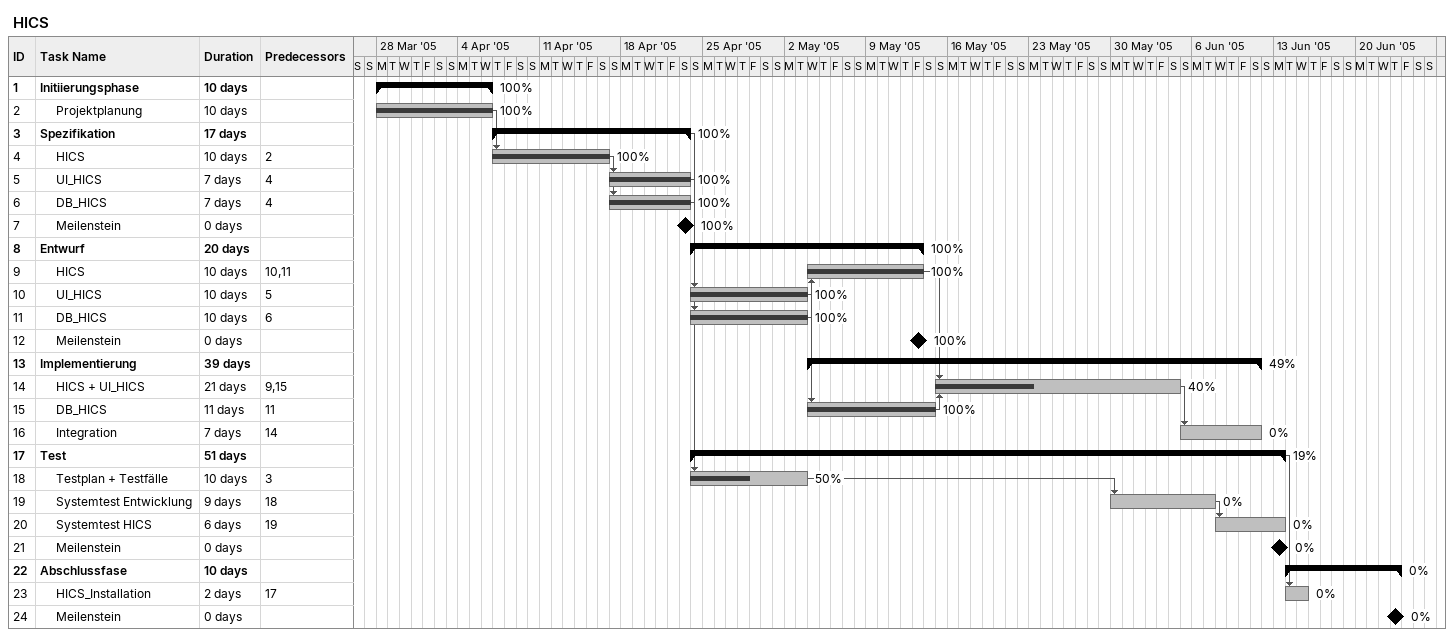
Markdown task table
HICS

| ID | Level | Task | Duration | Start | Finish | Predecessors | % complete |
|---|---|---|---|---|---|---|---|
| 1 | 1 | **Initiierungsphase** | 10d | 2005-03-28 | 2005-04-06 |  | 100 |
| 2 | 2 | Projektplanung | 10d | 2005-03-28 | 2005-04-06 |  | 100 |
| 3 | 1 | **Spezifikation** | 17d | 2005-04-07 | 2005-04-23 |  | 100 |
| 4 | 2 | HICS | 10d | 2005-04-07 | 2005-04-16 | 2 | 100 |
| 5 | 2 | UI_HICS | 7d | 2005-04-17 | 2005-04-23 | 4 | 100 |
| 6 | 2 | DB_HICS | 7d | 2005-04-17 | 2005-04-23 | 4 | 100 |
| 7 | 2 | Meilenstein | 0d | 2005-04-23 | 2005-04-23 |  | 100 |
| 8 | 1 | **Entwurf** | 20d | 2005-04-24 | 2005-05-13 |  | 100 |
| 9 | 2 | HICS | 10d | 2005-05-04 | 2005-05-13 | 10, 11 | 100 |
| 10 | 2 | UI_HICS | 10d | 2005-04-24 | 2005-05-03 | 5 | 100 |
| 11 | 2 | DB_HICS | 10d | 2005-04-24 | 2005-05-03 | 6 | 100 |
| 12 | 2 | Meilenstein | 0d | 2005-05-13 | 2005-05-13 |  | 100 |
| 13 | 1 | **Implementierung** | 39d | 2005-05-04 | 2005-06-11 |  | 49 |
| 14 | 2 | HICS + UI_HICS | 21d | 2005-05-15 | 2005-06-04 | 9, 15 | 40 |
| 15 | 2 | DB_HICS | 11d | 2005-05-04 | 2005-05-14 | 11 | 100 |
| 16 | 2 | Integration | 7d | 2005-06-05 | 2005-06-11 | 14 | 0 |
| 17 | 1 | **Test** | 51d | 2005-04-24 | 2005-06-13 |  | 19 |
| 18 | 2 | Testplan + Testfälle | 10d | 2005-04-24 | 2005-05-03 | 3 | 50 |
| 19 | 2 | Systemtest Entwicklung | 9d | 2005-05-30 | 2005-06-07 | 18 | 0 |
| 20 | 2 | Systemtest HICS | 6d | 2005-06-08 | 2005-06-13 | 19 | 0 |
| 21 | 2 | Meilenstein | 0d | 2005-06-13 | 2005-06-13 |  | 0 |
| 22 | 1 | **Abschlussfase** | 10d | 2005-06-14 | 2005-06-23 |  | 0 |
| 23 | 2 | HICS_Installation | 2d | 2005-06-14 | 2005-06-15 | 17 | 0 |
| 24 | 2 | Meilenstein | 0d | 2005-06-23 | 2005-06-23 |  | 0 |
